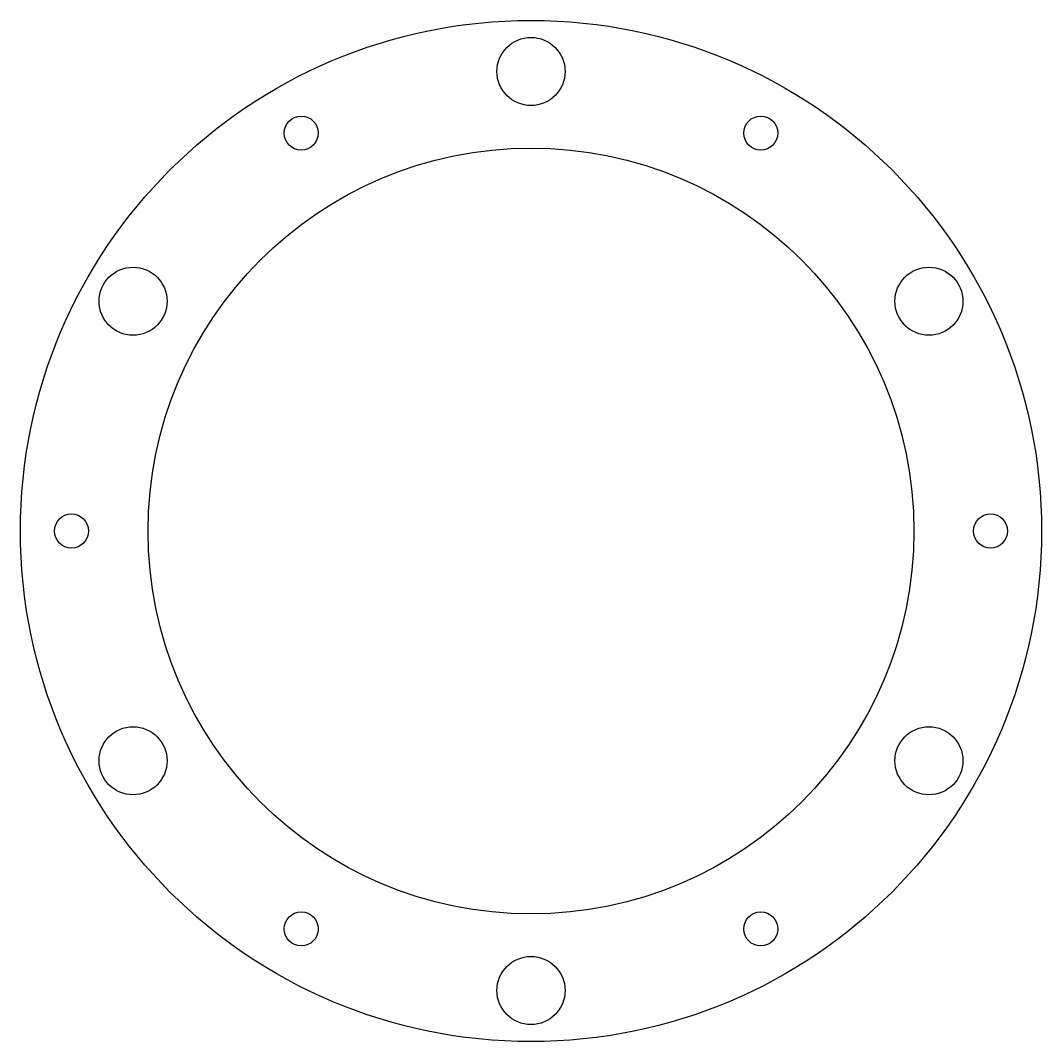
# Model space of a CAD drawing. Header units: millimetres. Extents: x -30 to 30, y -30 to 30.
import ezdxf

# ---------------------------------------------------------------- set-up
doc = ezdxf.new("R2010")
doc.units = ezdxf.units.MM

msp = doc.modelspace()

# ---------------------------------------------------------------- linework, layer by layer
at = {"color": 7, "linetype": 'Continuous', "lineweight": 25}
for centre, radius in [((0, 0), 30), ((0, 27), 2), ((-13.5, 23.383), 1), ((13.5, 23.383), 1), ((0, 0), 22.5), ((-23.383, 13.5), 2), ((23.383, 13.5), 2), ((-27, 0), 1), ((27, 0), 1), ((-23.383, -13.5), 2), ((23.383, -13.5), 2), ((-13.5, -23.383), 1), ((13.5, -23.383), 1), ((0, -27), 2)]:
    msp.add_circle(centre, radius, dxfattribs=at)

doc.saveas('drawing.dxf')
